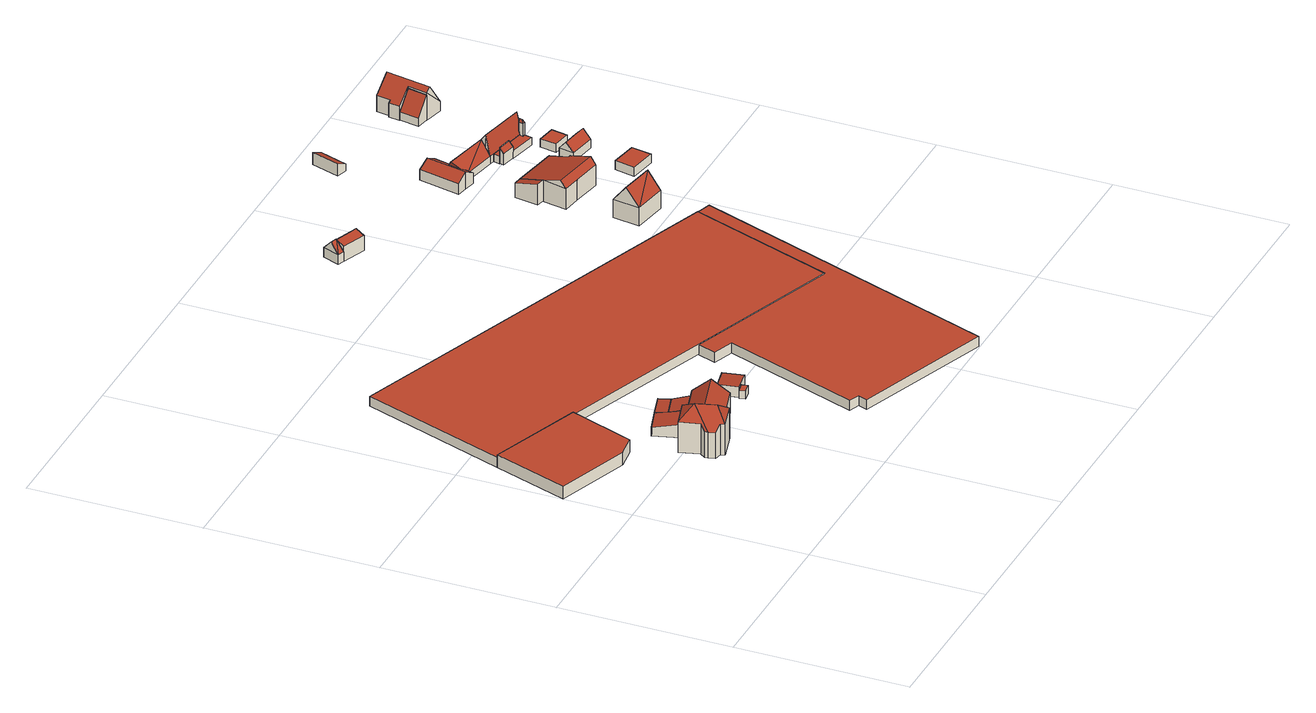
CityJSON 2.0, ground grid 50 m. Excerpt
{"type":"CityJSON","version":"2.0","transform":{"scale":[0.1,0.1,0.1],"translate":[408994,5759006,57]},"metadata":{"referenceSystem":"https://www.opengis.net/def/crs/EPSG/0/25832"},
"CityObjects":{
"building1":{"type":"Building","attributes":{"Gemeindeschluessel":"05515000","Geometrietyp2DReferenz":"3000","function":"31001_1000"},"address":[{"country":"Germany","locality":"Münster","thoroughfareNumber":"115","thoroughfareName":"Coppenrathsweg"}],"children":["building1-1","building1-2"]},
"building1-1":{"type":"BuildingPart","attributes":{"roofType":"3100","measuredHeight":9.74},"parents":["building1"],"geometry":[{"type":"Solid","lod":"2","boundaries":[[[[0,1,2,3]],[[4,5,1,0]],[[6,7,8,9]],[[3,2,7,6]],[[10,4,0,3,11]],[[6,9,12,11,3]],[[1,5,13,14,8,7,2]],[[10,11,15]],[[5,4,10,15,13]],[[16,15,11,12]],[[14,13,15,16]],[[8,14,16,12,9]]]],"semantics":{"surfaces":[{"type":"WallSurface"},{"type":"RoofSurface"},{"type":"GroundSurface"},{"type":"ClosureSurface"}],"values":[[0,0,0,0,1,1,2,0,3,0,3,3]]}}]},
"building1-2":{"type":"BuildingPart","attributes":{"roofType":"3200","measuredHeight":12.61},"parents":["building1"],"geometry":[{"type":"Solid","lod":"2","boundaries":[[[[5,4,17]],[[18,19,5,17]],[[20,21,19,18]],[[22,23,21,20]],[[24,25,23,22]],[[26,27,25,24]],[[28,29,27,26]],[[30,31,29,28]],[[32,33,31,30]],[[34,35,33,32]],[[36,8,35,34]],[[9,8,36]],[[32,37,34]],[[18,38,20]],[[24,22,20,38,37,26]],[[30,28,26,37,32]],[[17,10,15,16,38,18]],[[12,36,34,37,38,16]],[[13,5,19,21,23,25,27,29,31,33,35,8,14]],[[4,10,17]],[[5,13,15,10,4]],[[13,14,16,15]],[[9,36,12]],[[8,9,12,16,14]]]],"semantics":{"surfaces":[{"type":"WallSurface"},{"type":"RoofSurface"},{"type":"GroundSurface"},{"type":"ClosureSurface"}],"values":[[0,0,0,0,0,0,0,0,0,0,0,0,1,1,1,1,1,1,2,0,3,3,0,3]]}}]},
"building2":{"type":"Building","attributes":{"Gemeindeschluessel":"05515000","Geometrietyp2DReferenz":"3000","function":"51009_1610"},"children":["building2-1","building2-2"]},
"building2-1":{"type":"BuildingPart","attributes":{"roofType":"2100","measuredHeight":4.17},"parents":["building2"],"geometry":[{"type":"Solid","lod":"2","boundaries":[[[[39,40,41,42]],[[43,44,45,46,47]],[[48,49,44,43]],[[50,51,49,48]],[[52,53,51,50]],[[42,41,53,52]],[[50,48,43,47,54,39,42,52]],[[40,45,44,49,51,53,41]],[[54,47,46]],[[40,39,54,46,45]]]],"semantics":{"surfaces":[{"type":"WallSurface"},{"type":"RoofSurface"},{"type":"GroundSurface"},{"type":"ClosureSurface"}],"values":[[0,0,0,0,0,0,1,2,0,3]]}}]},
"building2-2":{"type":"BuildingPart","attributes":{"roofType":"2100","measuredHeight":2.97},"parents":["building2"],"geometry":[{"type":"Solid","lod":"2","boundaries":[[[[55,56,40,39,57]],[[58,59,56,55]],[[46,45,59,58]],[[55,57,54,46,58]],[[40,56,59,45]],[[39,54,57]],[[40,45,46,54,39]]]],"semantics":{"surfaces":[{"type":"WallSurface"},{"type":"RoofSurface"},{"type":"GroundSurface"},{"type":"ClosureSurface"}],"values":[[0,0,0,1,2,0,3]]}}]},
"building3":{"type":"Building","attributes":{"Gemeindeschluessel":"05515000","Geometrietyp2DReferenz":"3000","function":"51009_1610","roofType":"2100","measuredHeight":4.4},"geometry":[{"type":"Solid","lod":"2","boundaries":[[[[60,61,62,63]],[[64,65,61,60]],[[66,7,65,64]],[[63,62,7,66]],[[64,60,63,66]],[[61,65,7,62]]]],"semantics":{"surfaces":[{"type":"WallSurface"},{"type":"RoofSurface"},{"type":"GroundSurface"}],"values":[[0,0,0,0,1,2]]}}]},
"building4":{"type":"Building","attributes":{"Gemeindeschluessel":"05515000","Geometrietyp2DReferenz":"3000","function":"31001_1310","roofType":"1000","measuredHeight":2.49},"geometry":[{"type":"Solid","lod":"2","boundaries":[[[[67,68,69,70]],[[71,72,68,67]],[[73,74,72,71]],[[70,69,74,73]],[[71,67,70,73]],[[68,72,74,69]]]],"semantics":{"surfaces":[{"type":"WallSurface"},{"type":"RoofSurface"},{"type":"GroundSurface"}],"values":[[0,0,0,0,1,2]]}}]},
"building5":{"type":"Building","attributes":{"Gemeindeschluessel":"05515000","Geometrietyp2DReferenz":"3000","function":"51009_1610","roofType":"2100","measuredHeight":3.13},"geometry":[{"type":"Solid","lod":"2","boundaries":[[[[75,76,77,78]],[[79,80,76,75]],[[81,82,80,79]],[[78,77,82,81]],[[79,75,78,81]],[[76,80,82,77]]]],"semantics":{"surfaces":[{"type":"WallSurface"},{"type":"RoofSurface"},{"type":"GroundSurface"}],"values":[[0,0,0,0,1,2]]}}]},
"building6":{"type":"Building","attributes":{"Gemeindeschluessel":"05515000","Geometrietyp2DReferenz":"3000","function":"31001_2740"},"children":["building6-1","building6-2"]},
"building6-1":{"type":"BuildingPart","attributes":{"roofType":"1000","measuredHeight":3.75},"parents":["building6"],"geometry":[{"type":"Solid","lod":"2","boundaries":[[[[83,84,85,86,87]],[[88,89,90,91,92]],[[93,94,89,88]],[[87,86,94,93]],[[88,92,83,87,93]],[[85,90,89,94,86]],[[84,83,92,91]],[[90,85,84,91]]]],"semantics":{"surfaces":[{"type":"WallSurface"},{"type":"RoofSurface"},{"type":"GroundSurface"},{"type":"ClosureSurface"}],"values":[[0,0,0,0,1,2,0,3]]}}]},
"building6-2":{"type":"BuildingPart","attributes":{"roofType":"1000","measuredHeight":3},"parents":["building6"],"geometry":[{"type":"Solid","lod":"2","boundaries":[[[[95,96,85,84]],[[97,98,96,95]],[[99,100,98,97]],[[101,102,100,99]],[[91,90,102,101]],[[101,99,97,95,84,91]],[[96,98,100,102,90,85]],[[90,91,84,85]]]],"semantics":{"surfaces":[{"type":"WallSurface"},{"type":"RoofSurface"},{"type":"GroundSurface"},{"type":"ClosureSurface"}],"values":[[0,0,0,0,0,1,2,3]]}}]},
"building7":{"type":"Building","attributes":{"Gemeindeschluessel":"05515000","Geometrietyp2DReferenz":"3000","function":"31001_2740","roofType":"1000","measuredHeight":2.98},"geometry":[{"type":"Solid","lod":"2","boundaries":[[[[103,104,105,106]],[[107,108,104,103]],[[109,110,108,107]],[[111,112,110,109]],[[113,114,112,111]],[[115,116,114,113]],[[117,118,116,115]],[[119,120,118,117]],[[121,122,120,119]],[[106,105,122,121]],[[119,117,115,113,111,109,107,103,106,121]],[[104,108,110,112,114,116,118,120,122,105]]]],"semantics":{"surfaces":[{"type":"WallSurface"},{"type":"RoofSurface"},{"type":"GroundSurface"}],"values":[[0,0,0,0,0,0,0,0,0,0,1,2]]}}]},
"building8":{"type":"Building","attributes":{"Gemeindeschluessel":"05515000","Geometrietyp2DReferenz":"3000","function":"51009_1610","roofType":"3100","measuredHeight":5.76},"geometry":[{"type":"Solid","lod":"2","boundaries":[[[[123,124,125,126]],[[127,128,124,123]],[[129,130,128,127]],[[126,125,130,129]],[[123,131,127]],[[129,132,126]],[[132,131,123]],[[123,126,132]],[[131,132,129]],[[129,127,131]],[[124,128,130,125]]]],"semantics":{"surfaces":[{"type":"WallSurface"},{"type":"RoofSurface"},{"type":"GroundSurface"}],"values":[[0,0,0,0,0,0,1,1,1,1,2]]}}]},
"building9":{"type":"Building","attributes":{"Gemeindeschluessel":"05515000","Geometrietyp2DReferenz":"3000","function":"31001_1310","roofType":"3100","measuredHeight":5.64},"geometry":[{"type":"Solid","lod":"2","boundaries":[[[[133,134,135,136]],[[137,138,134,133]],[[139,140,138,137]],[[141,125,140,139]],[[142,143,125,141]],[[129,130,143,142]],[[144,145,130,129]],[[136,135,145,144]],[[141,139,137,142]],[[133,136,144,129,142,137]],[[134,138,140,125,143,130,145,135]]]],"semantics":{"surfaces":[{"type":"WallSurface"},{"type":"RoofSurface"},{"type":"GroundSurface"}],"values":[[0,0,0,0,0,0,0,0,1,1,2]]}}]},
"building10":{"type":"Building","attributes":{"Gemeindeschluessel":"05515000","Geometrietyp2DReferenz":"3000","function":"31001_1000","roofType":"3100","measuredHeight":10.42},"address":[{"country":"Germany","locality":"Münster","thoroughfareNumber":"65","thoroughfareName":"Dyckburgstraße"}],"geometry":[{"type":"Solid","lod":"2","boundaries":[[[[146,147,148,149]],[[150,151,147,146]],[[152,153,151,150]],[[149,148,153,152]],[[146,154,150]],[[152,155,149]],[[155,154,146]],[[146,149,155]],[[154,155,152]],[[152,150,154]],[[147,151,153,148]]]],"semantics":{"surfaces":[{"type":"WallSurface"},{"type":"RoofSurface"},{"type":"GroundSurface"}],"values":[[0,0,0,0,0,0,1,1,1,1,2]]}}]},
"building11":{"type":"Building","attributes":{"Gemeindeschluessel":"05515000","Geometrietyp2DReferenz":"3000","function":"51009_1610","roofType":"2100","measuredHeight":6.29},"geometry":[{"type":"Solid","lod":"2","boundaries":[[[[156,157,158,159]],[[160,161,157,156]],[[162,163,161,160]],[[159,158,163,162]],[[160,156,159,162]],[[157,161,163,158]]]],"semantics":{"surfaces":[{"type":"WallSurface"},{"type":"RoofSurface"},{"type":"GroundSurface"}],"values":[[0,0,0,0,1,2]]}}]},
"building12":{"type":"Building","attributes":{"Gemeindeschluessel":"05515000","Geometrietyp2DReferenz":"3000","function":"31001_1000","roofType":"5000","measuredHeight":8.21},"address":[{"country":"Germany","locality":"Münster","thoroughfareNumber":"67","thoroughfareName":"Dyckburgstraße"},{"country":"Germany","locality":"Münster","thoroughfareNumber":"67a","thoroughfareName":"Dyckburgstraße"}],"geometry":[{"type":"Solid","lod":"2","boundaries":[[[[159,164,165,166]],[[167,168,164,159]],[[169,170,168,167]],[[171,172,170,169]],[[173,174,172,171]],[[175,176,174,173]],[[177,178,176,175]],[[166,165,178,177]],[[173,179,180,177,175]],[[167,159,166,180,179,171,169]],[[177,180,166]],[[171,179,173]],[[164,168,170,172,174,176,178,165]]]],"semantics":{"surfaces":[{"type":"WallSurface"},{"type":"RoofSurface"},{"type":"GroundSurface"}],"values":[[0,0,0,0,0,0,0,0,1,1,0,0,2]]}}]},
"building13":{"type":"Building","attributes":{"Gemeindeschluessel":"05515000","Geometrietyp2DReferenz":"3000","function":"31001_2460","roofType":"2100","measuredHeight":3.64},"geometry":[{"type":"Solid","lod":"2","boundaries":[[[[181,182,183,184]],[[185,186,182,181]],[[187,188,186,185]],[[184,183,188,187]],[[185,181,184,187]],[[182,186,188,183]]]],"semantics":{"surfaces":[{"type":"WallSurface"},{"type":"RoofSurface"},{"type":"GroundSurface"}],"values":[[0,0,0,0,1,2]]}}]},
"building14":{"type":"Building","attributes":{"Gemeindeschluessel":"05515000","Geometrietyp2DReferenz":"3000","function":"31001_1000"},"address":[{"country":"Germany","locality":"Münster","thoroughfareNumber":"69","thoroughfareName":"Dyckburgstraße"}],"children":["building14-1","building14-2","building14-3","building14-4"]},
"building14-1":{"type":"BuildingPart","attributes":{"roofType":"1000","measuredHeight":2.3},"parents":["building14"],"geometry":[{"type":"Solid","lod":"2","boundaries":[[[[189,190,191,192]],[[193,194,190,189]],[[195,196,194,193]],[[197,198,196,195]],[[199,200,201,202]],[[203,204,200,199]],[[192,191,204,203]],[[199,202,205,197,195,193,189,192,203]],[[190,194,196,198,201,200,204,191]],[[198,197,205,202,201]]]],"semantics":{"surfaces":[{"type":"WallSurface"},{"type":"RoofSurface"},{"type":"GroundSurface"},{"type":"ClosureSurface"}],"values":[[0,0,0,0,0,0,0,1,2,3]]}}]},
"building14-2":{"type":"BuildingPart","attributes":{"roofType":"3100","measuredHeight":5.17},"parents":["building14"],"geometry":[{"type":"Solid","lod":"2","boundaries":[[[[206,207,208,209,210]],[[211,212,207,206]],[[213,214,212,211]],[[215,216,214,213]],[[217,218,216,215]],[[219,220,218,217]],[[221,222,223,220,219]],[[215,213,211,217]],[[206,210,221,219,217,211]],[[207,212,214,216,218,220,223,208]],[[222,221,210,209]],[[208,223,222,209]]]],"semantics":{"surfaces":[{"type":"WallSurface"},{"type":"RoofSurface"},{"type":"GroundSurface"},{"type":"ClosureSurface"}],"values":[[0,0,0,0,0,0,0,1,1,2,0,3]]}}]},
"building14-3":{"type":"BuildingPart","attributes":{"roofType":"5000","measuredHeight":6.43},"parents":["building14"],"geometry":[{"type":"Solid","lod":"2","boundaries":[[[[224,225,223,222]],[[209,208,226,227]],[[209,228,222]],[[229,228,209]],[[227,230,229,209]],[[229,224,228]],[[222,228,224]],[[225,231,226,208,223]],[[231,232,227,226]],[[225,224,232,231]],[[208,209,222,223]],[[232,230,227]],[[230,232,224,229]]]],"semantics":{"surfaces":[{"type":"WallSurface"},{"type":"RoofSurface"},{"type":"GroundSurface"},{"type":"ClosureSurface"}],"values":[[0,0,1,1,1,1,1,2,3,3,3,3,3]]}}]},
"building14-4":{"type":"BuildingPart","attributes":{"roofType":"3100","measuredHeight":8.36},"parents":["building14"],"geometry":[{"type":"Solid","lod":"2","boundaries":[[[[227,226,198,197]],[[233,234,225,224]],[[235,236,234,233]],[[237,238,236,235]],[[239,240,238,237]],[[241,202,201,240,239]],[[233,224,242,235]],[[227,197,205,241,239,237,235,242]],[[198,226,231,225,234,236,238,240,201]],[[202,241,205]],[[198,201,202,205,197]],[[227,242,230]],[[226,227,232,231]],[[227,230,232]],[[229,230,242,224]],[[232,224,225,231]],[[232,230,229,224]]]],"semantics":{"surfaces":[{"type":"WallSurface"},{"type":"RoofSurface"},{"type":"GroundSurface"},{"type":"ClosureSurface"}],"values":[[0,0,0,0,0,0,1,1,2,0,3,0,3,3,0,3,3]]}}]},
"building15":{"type":"Building","attributes":{"Gemeindeschluessel":"05515000","Geometrietyp2DReferenz":"3000","function":"51009_1610","roofType":"2100","measuredHeight":4.77},"geometry":[{"type":"Solid","lod":"2","boundaries":[[[[243,244,245,246]],[[247,248,244,243]],[[249,250,248,247]],[[246,245,250,249]],[[247,243,246,249]],[[244,248,250,245]]]],"semantics":{"surfaces":[{"type":"WallSurface"},{"type":"RoofSurface"},{"type":"GroundSurface"}],"values":[[0,0,0,0,1,2]]}}]},
"building16":{"type":"Building","attributes":{"Gemeindeschluessel":"05515000","Geometrietyp2DReferenz":"3000","function":"51009_1611","roofType":"1000","measuredHeight":2.72},"geometry":[{"type":"Solid","lod":"2","boundaries":[[[[251,252,253,254]],[[255,256,252,251]],[[257,258,256,255]],[[254,253,258,257]],[[255,251,254,257]],[[252,256,258,253]]]],"semantics":{"surfaces":[{"type":"WallSurface"},{"type":"RoofSurface"},{"type":"GroundSurface"}],"values":[[0,0,0,0,1,2]]}}]},
"building17":{"type":"Building","attributes":{"Gemeindeschluessel":"05515000","Geometrietyp2DReferenz":"3000","function":"31001_2460","roofType":"3100","measuredHeight":5.25},"geometry":[{"type":"Solid","lod":"2","boundaries":[[[[259,260,261,262]],[[263,264,260,259]],[[265,266,264,263]],[[262,261,266,265]],[[259,267,263]],[[265,268,262]],[[262,268,267,259]],[[263,267,268,265]],[[260,264,266,261]]]],"semantics":{"surfaces":[{"type":"WallSurface"},{"type":"RoofSurface"},{"type":"GroundSurface"}],"values":[[0,0,0,0,0,0,1,1,2]]}}]},
"building18":{"type":"Building","attributes":{"Gemeindeschluessel":"05515000","Geometrietyp2DReferenz":"3000","function":"31001_1310","roofType":"1000","measuredHeight":2.47},"geometry":[{"type":"Solid","lod":"2","boundaries":[[[[269,270,271,272]],[[273,274,270,269]],[[275,276,274,273]],[[272,271,276,275]],[[273,269,272,275]],[[270,274,276,271]]]],"semantics":{"surfaces":[{"type":"WallSurface"},{"type":"RoofSurface"},{"type":"GroundSurface"}],"values":[[0,0,0,0,1,2]]}}]},
"building19":{"type":"Building","attributes":{"Gemeindeschluessel":"05515000","Geometrietyp2DReferenz":"3000","function":"51009_1610","roofType":"5000","measuredHeight":6.89},"geometry":[{"type":"Solid","lod":"2","boundaries":[[[[277,278,279,280]],[[281,282,278,277]],[[283,284,282,281]],[[280,279,284,283]],[[283,281,285]],[[285,281,277,286]],[[277,280,286]],[[286,280,283,285]],[[278,282,284,279]]]],"semantics":{"surfaces":[{"type":"WallSurface"},{"type":"RoofSurface"},{"type":"GroundSurface"}],"values":[[0,0,0,0,0,1,1,1,2]]}}]},
"building20":{"type":"Building","attributes":{"Gemeindeschluessel":"05515000","Geometrietyp2DReferenz":"3000","function":"51009_1610","roofType":"2100","measuredHeight":7.79},"geometry":[{"type":"Solid","lod":"2","boundaries":[[[[287,288,289,290]],[[291,292,288,287]],[[293,294,292,291]],[[290,289,294,293]],[[291,287,290,293]],[[288,292,294,289]]]],"semantics":{"surfaces":[{"type":"WallSurface"},{"type":"RoofSurface"},{"type":"GroundSurface"}],"values":[[0,0,0,0,1,2]]}}]},
"building21":{"type":"Building","attributes":{"Gemeindeschluessel":"05515000","Geometrietyp2DReferenz":"3000","function":"31001_1000","roofType":"5000","measuredHeight":9.66},"address":[{"country":"Germany","locality":"Münster","thoroughfareNumber":"71","thoroughfareName":"Dyckburgstraße"}],"geometry":[{"type":"Solid","lod":"2","boundaries":[[[[295,296,297,298]],[[299,300,296,295]],[[301,302,300,299]],[[303,304,302,301]],[[305,306,304,303]],[[307,308,306,305]],[[309,310,308,307]],[[311,312,310,309]],[[313,314,312,311]],[[315,316,314,313]],[[317,318,316,315]],[[298,297,318,317]],[[307,319,320,317,315,313,311,309]],[[298,320,319,305,303,301,299,295]],[[317,320,298]],[[305,319,307]],[[296,300,302,304,306,308,310,312,314,316,318,297]]]],"semantics":{"surfaces":[{"type":"WallSurface"},{"type":"RoofSurface"},{"type":"GroundSurface"}],"values":[[0,0,0,0,0,0,0,0,0,0,0,0,1,1,0,0,2]]}}]}
},
"vertices":[
[550,459,75],[550,459,16],[536,508,16],[536,508,114],[426,423,75],[426,423,16],[522,556,75],[522,556,16],[397,520,16],[397,520,75],[413,466,109],[411,472,114],[410,477,109],[411,472,16],[410,476,16],[411,472,109],[410,476,109],
[426,423,109],[430,410,109],[430,410,16],[349,387,109],[349,387,16],[345,400,109],[345,400,16],[324,404,94],[324,404,16],[319,422,94],[319,422,16],[317,431,95],[317,431,16],[329,448,108],[329,448,16],[312,505,109],[312,505,16],[394,529,109],[394,529,16],[397,520,109],[365,480,142],[382,423,142],
[431,623,41],[431,623,15],[363,602,15],[363,602,41],[456,537,57],[456,537,15],[441,588,15],[441,588,45],[441,588,47],[397,520,57],[397,520,15],[394,529,55],[394,529,15],[385,526,55],[385,526,15],[436,608,44],
[497,642,43],[497,642,15],[431,623,43],[506,607,45],[506,607,15],
[441,588,46],[441,588,16],[456,537,16],[456,537,60],[506,607,46],[506,607,16],[522,556,60],
[625,467,39],[625,467,14],[629,450,14],[629,450,39],[653,473,39],[653,473,14],[657,455,39],[657,455,14],
[632,469,45],[632,469,13],[697,482,13],[697,482,41],[620,527,45],[620,527,13],[685,541,41],[685,541,13],
[79,916,41],[79,916,33],[79,916,3],[2,696,3],[2,696,41],[284,629,41],[284,629,3],[352,818,3],[352,818,33],[352,818,41],[218,621,41],[218,621,3],
[227,1341,33],[227,1341,3],[1407,920,33],[1407,920,3],[1256,496,33],[1256,496,3],[862,636,33],[862,636,3],
[733,175,32],[733,175,2],[723,148,2],[723,148,32],[702,187,32],[702,187,2],[843,582,32],[843,582,2],[783,604,32],[783,604,2],[802,658,32],[802,658,2],[1256,496,32],[1256,496,2],[1407,920,32],[1407,920,2],[1449,906,32],[1449,906,2],[1127,4,32],[1127,4,2],
[833,1690,37],[833,1690,8],[852,1683,8],[852,1683,37],[852,1740,37],[852,1740,8],[871,1733,37],[871,1733,8],[843,1715,66],[861,1708,66],
[947,1722,22],[947,1722,8],[906,1736,8],[906,1736,22],[932,1682,64],[932,1682,8],[923,1656,54],[923,1656,8],[852,1683,54],[861,1708,64],[861,1708,8],[901,1722,37],[901,1722,8],
[1325,1051,58],[1325,1051,3],[1427,1033,3],[1427,1033,58],[1338,1130,58],[1338,1130,3],[1441,1113,58],[1441,1113,3],[1331,1091,107],[1434,1073,107],
[1336,1326,70],[1336,1326,7],[1348,1397,7],[1348,1397,51],[1311,1331,70],[1311,1331,7],[1323,1401,51],[1323,1401,7],
[1348,1397,5],[1336,1326,5],[1336,1326,71],[1482,1373,51],[1482,1373,5],[1472,1313,68],[1472,1313,5],[1478,1312,68],[1478,1312,5],[1464,1233,67],[1464,1233,5],[1377,1248,67],[1377,1248,5],[1324,1257,67],[1324,1257,5],[1467,1249,87],[1327,1273,87],
[1233,1864,47],[1233,1864,10],[1264,1854,10],[1264,1854,32],[1261,1947,47],[1261,1947,10],[1292,1936,32],[1292,1936,10],
[1496,1480,31],[1496,1480,8],[1578,1463,8],[1578,1463,31],[1499,1494,31],[1499,1494,8],[1458,1502,31],[1458,1502,8],[1462,1521,31],[1462,1521,8],[1574,1486,31],[1574,1486,8],[1577,1497,8],[1577,1497,31],[1582,1485,31],[1582,1485,8],[1508,1512,31],
[1341,1527,41],[1341,1527,8],[1345,1546,8],[1345,1546,31],[1345,1546,41],[1309,1534,60],[1309,1534,8],[1276,1540,41],[1276,1540,8],[1302,1661,41],[1302,1661,8],[1334,1654,60],[1334,1654,8],[1367,1647,41],[1367,1647,8],[1358,1606,41],[1358,1606,31],[1358,1606,8],
[1461,1584,31],[1461,1584,8],[1447,1525,8],[1447,1525,31],[1319,1581,73],[1454,1553,73],[1450,1539,52],[1450,1539,8],[1450,1539,31],
[1597,1555,31],[1597,1555,8],[1588,1510,92],[1588,1510,8],[1585,1498,43],[1585,1498,8],[1577,1500,43],[1577,1500,8],[1577,1497,32],[1450,1539,92],
[1496,1480,43],[1496,1480,10],[1499,1494,10],[1499,1494,58],[1455,1489,43],[1455,1489,10],[1458,1502,58],[1458,1502,10],
[1632,1203,33],[1632,1203,6],[1554,1217,6],[1554,1217,33],[1621,1144,33],[1621,1144,6],[1543,1158,33],[1543,1158,6],
[1545,1330,34],[1545,1330,7],[1625,1316,7],[1625,1316,34],[1553,1375,34],[1553,1375,7],[1633,1362,34],[1633,1362,7],[1549,1353,59],[1629,1339,59],
[1632,1430,32],[1632,1430,7],[1578,1439,7],[1578,1439,32],[1623,1382,32],[1623,1382,7],[1570,1391,32],[1570,1391,7],
[1574,1486,69],[1574,1486,9],[1582,1485,9],[1582,1485,69],[1577,1500,69],[1577,1500,9],[1585,1498,69],[1585,1498,9],[1581,1499,78],[1579,1490,78],
[1537,1766,38],[1537,1766,13],[1576,1759,13],[1576,1759,90],[1548,1824,38],[1548,1824,13],[1587,1817,90],[1587,1817,13],
[1639,1794,46],[1639,1794,11],[1655,1880,11],[1655,1880,46],[1648,1792,33],[1648,1792,11],[1641,1754,33],[1641,1754,11],[1637,1755,39],[1637,1755,11],[1635,1747,39],[1635,1747,11],[1576,1759,95],[1576,1759,11],[1587,1817,95],[1587,1817,11],[1548,1824,54],[1548,1824,11],[1554,1857,54],[1554,1857,11],[1559,1856,60],[1559,1856,11],[1567,1897,60],[1567,1897,11],[1589,1756,108],[1613,1888,108]
]}
